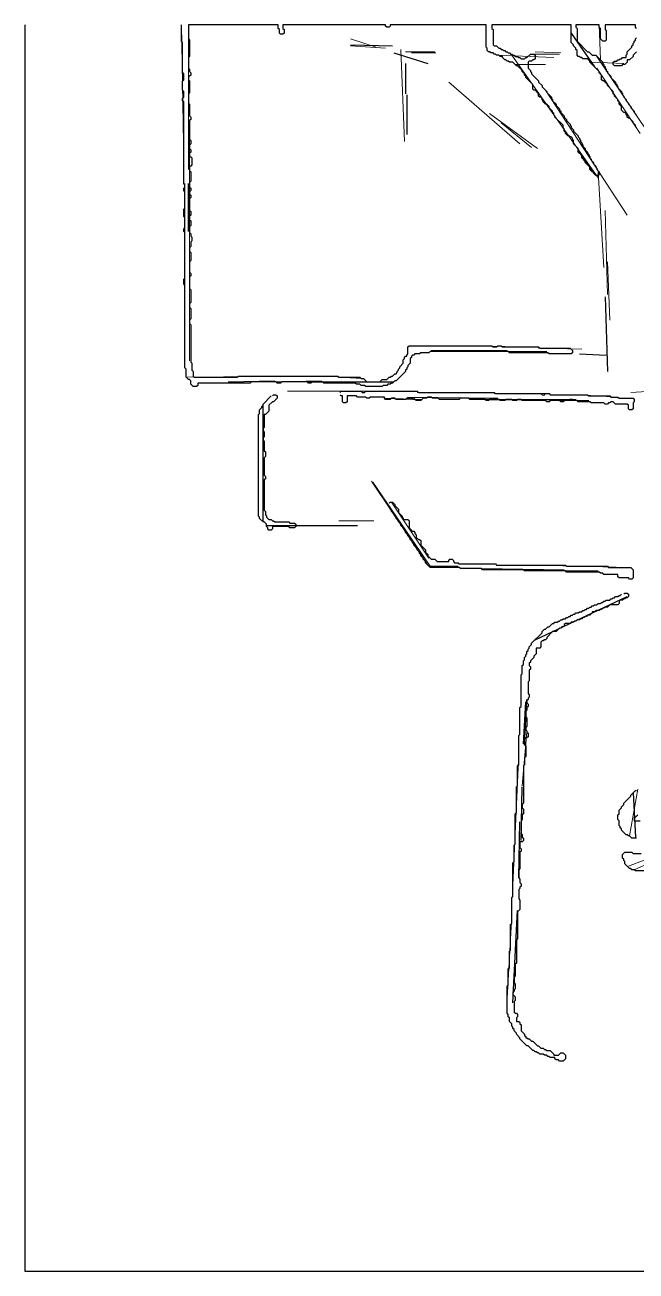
# Model space of a CAD drawing. Header units: metres. Extents: x 0 to 327, y 0 to 267.
# Drawn here: x 0 to 130.9, y 0.2 to 267.2 of the extents above; entities that cross this region are included whole.
import ezdxf

# ---------------------------------------------------------------- set-up
doc = ezdxf.new("R2010")
doc.units = ezdxf.units.M
for name, color, linetype in [('CUT', 7, 'Continuous'), ('FOLD', 1, 'Continuous'), ('OUTLINE', 3, 'Continuous')]:
    doc.layers.add(name, color=color, linetype=linetype)

msp = doc.modelspace()

# ---------------------------------------------------------------- linework, layer by layer
at = {"layer": 'CUT', "lineweight": 25}
for p, q in [((117, 265.5), (122, 258.25)), ((69.75, 263), (78.75, 262.75)), ((79, 261.25), (86.25, 259)), ((81.5, 259), (81.5, 252.5)), ((81.75, 252.25), (81.75, 243.75)), ((35, 223), (35, 233.25)), ((124.25, 209), (124.75, 193)), ((87, 197.5), (103.25, 197.5)), ((103.5, 197.25), (111.75, 197.25)), ((118.75, 196.75), (124.5, 196.5)), ((43.5, 190.75), (53.5, 191)), ((53.75, 190.75), (63.5, 191)), ((60.5, 190.75), (79, 190.75)), ((77.25, 187.25), (85, 187)), ((82, 187.5), (101.25, 187.25)), ((98.5, 187), (118, 187)), ((51, 161), (51, 185.75)), ((51.75, 160), (71.25, 160)), ((86.5, 151.25), (92.75, 151.25)), ((97.75, 150.75), (115.5, 150.5)), ((115.75, 150.25), (122.75, 150.25)), ((109.25, 135.5), (129, 144.75)), ((106.75, 113.25), (107.25, 122.25)), ((107, 113), (107.5, 122.75)), ((106.25, 92.5), (106.5, 104)), ((130.25, 102.75), (130.75, 93.25)), ((105.75, 84.5), (106, 96.5)), ((104.5, 57.75), (105.5, 77.5))]:
    msp.add_line(p, q, dxfattribs=at)
at = {"layer": 'FOLD', "lineweight": 18}
for p, q in [((33.5, 267.25), (34, 237.75)), ((123, 267.25), (123.25, 259.75)), ((35, 236.25), (35, 264.25)), ((69.75, 264.25), (75.25, 262.5)), ((69.75, 262.75), (77.25, 262.25)), ((80.5, 262), (81.25, 242.25)), ((81.5, 261.5), (87.75, 261.5)), ((82.75, 261.25), (88, 261.25)), ((101.5, 260.75), (113.25, 260.25)), ((104.25, 260.75), (122.75, 234.5)), ((108.5, 261), (114.5, 261)), ((109.25, 261.5), (114.75, 261.25)), ((121.25, 259.25), (128.25, 259)), ((122.5, 260.5), (136.25, 240)), ((105, 258.75), (111.5, 258.75)), ((122.5, 258), (131.75, 244)), ((90.75, 255), (106, 241.75)), ((111.5, 253.25), (129, 226.5)), ((99.5, 248.25), (109.75, 240.75)), ((102, 246.25), (108.5, 241)), ((35.25, 195.25), (35.25, 242.75)), ((118.5, 240.25), (122, 235.25)), ((122.75, 235.75), (124, 215.25)), ((34.25, 194), (34.25, 233.25)), ((124.25, 227.5), (124.75, 209.5)), ((124.75, 216.5), (125.25, 204)), ((89, 198.5), (109.75, 198.25)), ((110, 198), (119.25, 197.75)), ((34.75, 191.75), (58, 192)), ((67, 191.75), (72.25, 191.5)), ((56.25, 188.75), (75.5, 188.75)), ((75.75, 188.75), (83.75, 188.75)), ((84, 188.5), (100.25, 188.5)), ((100.5, 188.25), (112, 188.25)), ((119, 188), (126.75, 187.5)), ((129.75, 188.5), (138.5, 189)), ((114.5, 186.75), (120.75, 186.75)), ((50, 162.25), (50, 183.5)), ((74.25, 169.5), (86.25, 151.5)), ((74.5, 169.25), (86.75, 151.25)), ((78.5, 165), (86.5, 153)), ((67.25, 161), (74.75, 161)), ((92.75, 151.75), (100.5, 151.75)), ((109.5, 151.5), (129.5, 151)), ((106.5, 104.25), (107.5, 115.75)), ((104.5, 83), (105.75, 111.25)), ((129.25, 87), (173.5, 104)), ((129.5, 93.5), (131.25, 103.5)), ((130.5, 86.25), (139.5, 90.25)), ((103.25, 58.75), (104.25, 76.5))]:
    msp.add_line(p, q, dxfattribs=at)
at = {"layer": 'OUTLINE'}
for points in [[(0, 267.25), (0, 0.25), (327, 0.25)], [(131, 245.25), (130.75, 245.5), (130.75, 245.75), (130.25, 246.25), (130.25, 246.5), (129.5, 247.25), (129.25, 247.25), (129, 247.5), (129, 247.75), (128.75, 248), (128.75, 248.25), (128.5, 248.5), (128.25, 248.5), (127.75, 249), (127.75, 249.75), (127.25, 250.25), (127.25, 250.75), (127, 251), (127, 251.25), (126.25, 252), (126.25, 252.25), (126, 252.5), (126, 253), (124.75, 254.25), (124.75, 254.5), (124, 255.25), (123.75, 255.25), (123.5, 255.5), (123.5, 256.5), (123, 257), (123, 257.25), (121, 259.25), (121, 259.5), (120.5, 260), (119.5, 260), (119.25, 260.25), (119, 260.25), (118.75, 260.5), (118.5, 260.5), (118.25, 260.75), (118.25, 261.75), (118, 262), (118, 262.25), (117.5, 262.75), (117.5, 263), (117, 263.5), (117, 267.25), (100, 267.25), (100, 266.5), (100.25, 266.25), (100.25, 263), (100.5, 262.75), (101, 262.75), (101.5, 262.25), (101.75, 262.25), (102, 262), (102.25, 262), (102.5, 261.75), (102.75, 261.75), (103, 261.5), (103.25, 261.5), (103.5, 261.25), (103.75, 261.25), (104, 261), (104.25, 261), (104.5, 260.75), (104.75, 260.75), (105, 260.5), (105.5, 260.5), (105.75, 260.25), (106, 260.25), (106.25, 260), (107, 260), (107.25, 260.25), (107.5, 260.25), (108.25, 261), (109, 261), (109.25, 260.75), (109.25, 260), (109, 259.75), (108.75, 259.75), (108.5, 259.5), (108, 259.5), (107.75, 259.25), (107.75, 258), (108.25, 257.5), (108.25, 257.25), (108.5, 257), (108.5, 256.75), (110, 255.25), (110, 255), (110.75, 254.25), (110.75, 254), (111.75, 253), (111.75, 252.75), (112.75, 251.75), (112.75, 251.5), (113, 251.25), (113, 251), (113.75, 250.25), (113.75, 250), (114.5, 249.25), (114.5, 249), (114.75, 248.75), (114.75, 248.5), (115.5, 247.75), (115.5, 247.5), (116, 247), (116, 246.75), (116.75, 246), (116.75, 245.75), (117, 245.5), (117, 245.25), (117.5, 244.75), (117.5, 244.5), (118.5, 243.5), (118.5, 243.25), (118.75, 243), (118.75, 242.75), (119, 242.5), (119, 242.25), (119.25, 242), (119.25, 241.75), (119.5, 241.5), (119.5, 241.25), (120, 240.75), (120, 240.5), (120.5, 240), (120.5, 239.75), (120.75, 239.5), (120.75, 239.25), (121, 239), (121, 238.75), (121.25, 238.5), (121.25, 238.25), (121.75, 237.75), (121.75, 237.5), (122.25, 237), (122.25, 236.75), (122.5, 236.5), (122.5, 236.25), (123, 235.75), (123, 235.25), (122.75, 235), (122.25, 235), (121.75, 235.5), (121.75, 235.75), (121.5, 235.75), (121, 236.25), (121, 236.75), (120, 237.75), (120, 238), (119.25, 238.75), (119.25, 239.25), (118.5, 240), (118.5, 240.75), (117.5, 241.75), (117.5, 242.5), (117.25, 242.75), (117.25, 243), (117, 243.25), (116.75, 243.25), (116.5, 243.5), (116.25, 243.5), (115.75, 244), (115.75, 244.25), (115.5, 244.5), (115.5, 245), (115.25, 245.25), (115.25, 245.75), (113.5, 247.5), (113.5, 247.75), (113.25, 248), (113.25, 248.25), (113, 248.5), (113, 248.75), (112.25, 249.5), (112.25, 249.75), (111.75, 250.25), (111.5, 250.25), (111, 250.75), (111, 251), (110.75, 251.25), (110.75, 251.5), (110.5, 251.75), (110.25, 251.75), (110, 252), (110, 252.5), (109.25, 253.25), (109, 253.25), (108.75, 253.5), (108.75, 254.5), (107.25, 256), (107.25, 256.25), (107, 256.5), (107, 256.75), (106.5, 257.25), (106.5, 257.5), (106.25, 257.75), (106.25, 258), (106, 258), (105.5, 258.5), (105.25, 258.5), (104.5, 259.25), (103.75, 259.25), (103.5, 259.5), (103.25, 259.5), (103, 259.75), (102.75, 259.75), (102.25, 260.25), (102.25, 260.5), (101.75, 260.5), (101.5, 260.75), (101, 260.75), (100.75, 261), (100.5, 261), (100.25, 261.25), (99.75, 261.25), (99.5, 261.5), (99.25, 261.5), (99, 261.75), (99, 262.25), (98.75, 262.5), (98.75, 267.25), (78.25, 267.25), (78.25, 267), (78, 266.75), (77.5, 266.75), (77.25, 267), (77.25, 267.25), (55.25, 267.25), (55.25, 266.5), (55.5, 266.25), (55.5, 265.5), (55.25, 265.25), (54.75, 265.25), (54.5, 265.5), (54.5, 266.25), (54.25, 266.5), (54.25, 267.25), (35, 267.25), (35, 264.25), (35.25, 264), (35.25, 260.5), (35, 260.25), (35, 258), (35.25, 257.75), (35.25, 257.25), (35.5, 257), (35.5, 256.5), (35.25, 256.25), (35, 256.25), (35, 255.5), (35.25, 255.25), (35.25, 252.75), (35, 252.5), (35, 250.5), (35.25, 250.25), (35.25, 247.75), (35.5, 247.5), (35.5, 247), (35.25, 246.75), (35.25, 242.75), (35.5, 242.5), (35.5, 241.75), (35.25, 241.5), (35.25, 240.75), (35.5, 240.5), (35.5, 240), (35.25, 239.75), (35.25, 239), (35.5, 239), (35.75, 238.75), (35.75, 237.25), (35.5, 237), (35.25, 237), (35.25, 236), (35.5, 235.75), (35.5, 233.75), (35.25, 233.5), (35.25, 232.5), (35.5, 232.25), (35.5, 231.75), (35.25, 231.5), (35.25, 231), (35.5, 230.75), (35.5, 230.25), (35.25, 230), (35.25, 227.5), (35.5, 227.25), (35.5, 226.5), (35.25, 226.25), (35.25, 225.5), (35.5, 225.25), (35.5, 224.25), (35.25, 224), (35.25, 222.75), (35.5, 222.5), (35.5, 222), (35.75, 221.75), (35.75, 221), (35.5, 220.75), (35.5, 219.75), (35.25, 219.5), (35.25, 218.75), (35.5, 218.5), (35.5, 216.75), (35.25, 216.5), (35.25, 214.25), (35.5, 214), (35.5, 213.5), (35.25, 213.25), (35.25, 210.75), (35.5, 210.5), (35.5, 207.75), (35.25, 207.5), (35.25, 206.75), (35.5, 206.5), (35.5, 204.25), (35.25, 204), (35.25, 203.25), (35.5, 203), (35.5, 195), (35.75, 194.75), (35.75, 193.25), (36, 193), (36, 192), (36.25, 191.75), (45.5, 191.75), (45.75, 192), (67, 192), (67.25, 191.75), (71.75, 191.75), (72, 191.5), (72.5, 191.5), (73.25, 190.75), (76, 190.75), (76.5, 191.25), (77.5, 191.25), (78, 191.75), (78.25, 191.75), (78.5, 192), (78.75, 192), (79.25, 192.5), (79.5, 192.5), (79.75, 192.75), (79.75, 193), (80, 193.25), (80, 193.5), (80.25, 193.75), (80.25, 194), (81, 194.75), (81, 195.5), (81.25, 195.75), (81.25, 196), (81.5, 196.25), (81.75, 196.25), (81.75, 196.5), (82, 196.75), (82, 198.25), (82.25, 198.5), (100, 198.5), (100.25, 198.25), (101, 198.25), (101.25, 198.5), (102, 198.5), (102.25, 198.25), (110, 198.25), (110.25, 198), (116.75, 198), (117.25, 197.5), (117.25, 197), (117, 196.75), (112.25, 196.75), (112, 197), (103.75, 197), (103.5, 197.25), (86.75, 197.25), (86.5, 197), (84.75, 197), (84.5, 196.75), (83.5, 196.75), (83.25, 196.5), (83, 196.5), (82.75, 196.25), (82.75, 196), (82.5, 195.75), (82.5, 194.75), (82, 194.25), (82, 194), (81.75, 193.75), (81.75, 193.5), (81.5, 193.25), (81.5, 193), (79.5, 191), (79.25, 191), (78.75, 190.5), (78.5, 190.5), (78.25, 190.25), (77.75, 190.25), (77.5, 190), (76.75, 190), (76.5, 189.75), (73, 189.75), (72.75, 190), (72, 190), (71.75, 190.25), (71, 190.25), (70.75, 190.5), (64, 190.5), (63.75, 190.75), (61.5, 190.75), (61.25, 190.5), (60.75, 190.5), (60.5, 190.75), (55, 190.75), (54.75, 190.5), (54, 190.5), (53.75, 190.75), (48.5, 190.75), (48.25, 190.5), (37, 190.5), (37, 190), (36.75, 189.75), (36, 189.75), (35.5, 190.25), (35.5, 191), (35.25, 191.25), (35, 191.25), (34.5, 191.75), (34.5, 193.5), (34.25, 193.75), (34.25, 211.5), (34, 211.75), (34, 212.75), (34.25, 213), (34.25, 222.75), (34, 223), (34, 223.5), (34.25, 223.75), (34.25, 226), (34, 226.25), (34, 227.75), (34.25, 228), (34.25, 231.5), (34, 231.75), (34, 232.25), (34.25, 232.5), (34.25, 233), (34, 233.25), (34, 250.75), (33.75, 251), (33.75, 251.5), (34, 251.75), (34, 253), (33.75, 253.25), (33.75, 255.25), (34, 255.5), (34, 256.75), (33.75, 257), (33.75, 263.5), (33.5, 263.75), (33.5, 267.25)], [(131, 266.5), (130.75, 266.75), (130.75, 267.25), (124.25, 267.25), (124.25, 266.25), (124.5, 266), (124.5, 264), (124.25, 263.75), (123.75, 263.75), (123.25, 264.25), (123.25, 266.5), (123, 266.75), (123, 267.25), (118, 267.25), (118, 266.75), (118.25, 266.5), (118.25, 263.75), (120.5, 261.5), (120.75, 261.5), (121.5, 260.75), (122.25, 260.75), (123.75, 259.25), (123.75, 259), (124, 258.75), (124, 258.5), (124.25, 258.25), (124.25, 258), (124.5, 257.75), (124.5, 257.5), (124.75, 257.25), (124.75, 257), (125.5, 256.25), (125.5, 256), (126.5, 255), (126.5, 254.75), (126.75, 254.5), (126.75, 254.25), (127, 254), (127, 253.75), (127.75, 253), (127.75, 252.75), (128, 252.5), (128, 252.25), (128.25, 252), (128.25, 251.75), (128.75, 251.25), (128.75, 251), (129.25, 250.5), (129.25, 250.25), (129.75, 249.75), (129.75, 249.5), (130.5, 248.75), (130.5, 248.5), (131, 248)], [(131, 261.5), (130.25, 260.75), (130.25, 260.5), (129.5, 259.75), (129, 259.75), (129, 259.25), (128.5, 258.75), (128, 258.75), (127.75, 258.5), (126.25, 258.5), (126, 258.75), (126, 259.25), (126.25, 259.5), (126.75, 259.5), (127, 259.75), (127.25, 259.75), (127.5, 260), (127.75, 260), (128, 260.25), (128.75, 260.25), (128.75, 260.75), (129, 261), (129, 261.5), (130, 262.5), (130, 262.75), (130.25, 263), (130.25, 263.25), (130.5, 263.5), (130.5, 263.75), (130.75, 264), (130.75, 264.25), (131, 264.5)], [(53, 187.75), (53.25, 188), (53.75, 188), (54, 187.75), (54, 187.25), (53.25, 186.5), (53, 186.5), (52.25, 185.75), (52.25, 184.5), (51.5, 183.75), (51.25, 183.75), (51.25, 181), (51, 180.75), (51, 180.25), (51.25, 180), (51.25, 179), (51, 178.75), (51, 178.25), (51.25, 178), (51.25, 176), (51.5, 175.75), (51.5, 174.75), (51.25, 174.5), (51.25, 170.75), (51.5, 170.5), (51.5, 170), (51.25, 169.75), (51.25, 163.25), (51.5, 163), (51.5, 162.25), (51.75, 162), (51.75, 161.75), (52.25, 161.25), (52.75, 161.25), (53, 161), (53.25, 161), (53.5, 160.75), (56.5, 160.75), (56.75, 160.5), (57.75, 160.5), (58, 160.25), (58, 159.75), (57.75, 159.5), (56.75, 159.5), (56.5, 159.75), (53, 159.75), (53, 159.25), (52.75, 159), (52.25, 159), (52, 159.25), (52, 159.5), (51.75, 159.75), (51.75, 160.25), (51.25, 160.75), (51, 160.75), (50.25, 161.5), (50.25, 161.75), (50, 162), (50, 183.75), (50.25, 184), (50.25, 184.75), (50.75, 185.25), (50.75, 185.5), (51, 185.75), (51, 186), (52.75, 187.75)], [(67.5, 188.5), (67.75, 188.75), (72, 188.75), (72.25, 188.5), (72.75, 188.5), (73, 188.75), (84, 188.75), (84.25, 188.5), (100.5, 188.5), (100.75, 188.25), (110.5, 188.25), (110.75, 188), (111.25, 188), (111.5, 188.25), (112.25, 188.25), (112.5, 188), (120.5, 188), (120.75, 187.75), (125.25, 187.75), (125.5, 187.5), (127, 187.5), (127.25, 187.25), (130.25, 187.25), (130.5, 187), (130.5, 186.5), (130.25, 186.25), (130.25, 185), (130, 184.75), (129.5, 184.75), (129.25, 185), (129.25, 185.75), (129, 186), (126.5, 186), (126, 186.5), (125.5, 186.5), (125.25, 186.25), (125, 186.25), (124.75, 186), (124.25, 186), (124, 186.25), (121.25, 186.25), (121, 186.5), (118.5, 186.5), (118.25, 186.75), (117.5, 186.75), (117.25, 187), (116.75, 187), (116.5, 186.75), (115.5, 186.75), (115.25, 186.5), (114.75, 186.5), (114.5, 186.75), (112.5, 186.75), (112.25, 186.5), (111.75, 186.5), (111.5, 186.75), (106.5, 186.75), (106.25, 187), (105.5, 187), (105.25, 186.75), (104.5, 186.75), (104.25, 187), (103, 187), (102.75, 186.75), (101.75, 186.75), (101.5, 187), (99.5, 187), (99.25, 186.75), (98.75, 186.75), (98.5, 187), (95.25, 187), (95, 187.25), (93.25, 187.25), (93, 187), (88.75, 187), (88.5, 187.25), (87.25, 187.25), (87, 187.5), (86.25, 187.5), (86, 187.25), (85.25, 187.25), (84.75, 186.75), (83.75, 186.75), (83.25, 187.25), (81.75, 187.25), (81.5, 187), (79.5, 187), (79.25, 187.25), (78.5, 187.25), (78.25, 187), (77.25, 187), (77, 187.25), (77, 187.5), (74, 187.5), (73.75, 187.25), (73.25, 187.25), (73, 187.5), (71.25, 187.5), (71, 187.75), (69, 187.75), (69, 186.5), (68.75, 186.25), (68.25, 186.25), (68, 186.5), (68, 187.75), (67.75, 187.75), (67.5, 188)], [(78, 164.75), (78.25, 165), (78.75, 165), (79.25, 164.5), (79.25, 164.25), (80, 163.5), (80, 162.75), (80.75, 162), (80.75, 161.75), (81, 161.5), (81, 161.25), (82, 161.25), (82.25, 161), (82.25, 159.5), (82.75, 159), (82.75, 158.75), (83.25, 158.75), (83.5, 158.5), (83.5, 158.25), (83.75, 158), (83.75, 157.25), (84, 157.25), (84.25, 157), (84.5, 157), (84.75, 156.75), (84.75, 155.75), (85.75, 154.75), (85.75, 154.25), (86.25, 153.75), (86.25, 153.25), (86.5, 153.25), (87, 152.75), (87.75, 152.75), (88.25, 152.25), (90.75, 152.25), (90.75, 152.5), (91, 152.75), (91.5, 152.75), (91.75, 152.5), (91.75, 152.25), (92, 152), (92.75, 152), (93, 151.75), (100.75, 151.75), (101, 151.5), (115.75, 151.5), (116, 151.25), (124.75, 151.25), (125, 151), (129.75, 151), (130.25, 150.5), (130.25, 148.75), (130, 148.5), (129.5, 148.5), (129.25, 148.75), (127.25, 148.75), (127, 149), (127, 149.5), (124, 149.5), (123.75, 149.75), (123.25, 149.75), (123, 150), (116, 150), (115.75, 150.25), (107, 150.25), (106.75, 150.5), (98, 150.5), (97.75, 150.75), (93.25, 150.75), (93, 151), (86.75, 151), (85.75, 152), (85.75, 152.25), (85.25, 152.75), (85.25, 153), (84.75, 153.5), (84.75, 153.75), (84.5, 154), (84.5, 154.25), (84, 154.75), (84, 155), (83.25, 155.75), (83.25, 156), (83, 156.25), (83, 156.5), (82.5, 157), (82.5, 157.25), (82, 157.75), (82, 158), (81.5, 158.5), (81.5, 158.75), (81.25, 159), (81.25, 159.25), (80.5, 160), (80.5, 160.25), (80, 160.75), (80, 161), (79.5, 161.5), (79.5, 161.75), (79.25, 162), (79.25, 162.25), (78.5, 163), (78.5, 163.25), (78.25, 163.5), (78.25, 163.75), (78, 164)], [(128.25, 145.25), (128.5, 145.5), (129, 145.5), (129.25, 145.25), (129.25, 144.75), (129, 144.5), (128.75, 144.5), (128.5, 144.25), (128.25, 144.25), (128, 144), (127.5, 144), (127.25, 143.75), (127.25, 143.25), (127, 143), (125.25, 143), (124.75, 142.5), (124.25, 142.5), (124, 142.25), (123.75, 142.25), (123.5, 142), (123.25, 142), (123, 141.75), (122.25, 141.75), (122, 141.5), (121.5, 141.5), (121.5, 141.25), (121, 140.75), (120.5, 140.75), (120.25, 140.5), (120, 140.5), (119.75, 140.25), (119.5, 140.25), (119.25, 140), (119, 140), (118.75, 139.75), (118.25, 139.75), (118, 139.5), (117.75, 139.5), (117.5, 139.25), (117, 139.25), (116.75, 139), (115.75, 139), (115.5, 138.75), (115.5, 138.5), (115.25, 138.25), (115, 138.25), (114.75, 138), (114.5, 138), (113.75, 137.25), (113, 137.25), (111.75, 136), (111.75, 135.75), (111.5, 135.5), (111.25, 135.5), (111, 135.25), (110.75, 135.25), (110.5, 135), (110.5, 134), (110.25, 133.75), (109.5, 133.75), (109.5, 132.5), (109, 132), (109, 131.75), (108.25, 131), (108.25, 130.75), (108, 130.5), (108, 130), (108.25, 129.75), (108.25, 129.25), (108, 129), (108, 126.75), (107.75, 126.5), (107.75, 124), (108, 123.75), (108, 123.25), (107.75, 123), (107.75, 122.75), (107.5, 122.5), (107.5, 122), (107.75, 121.75), (107.75, 121.25), (107.5, 121), (107.5, 120.5), (107.25, 120.25), (107.25, 119), (107.5, 118.75), (107.5, 117), (107.25, 116.75), (107.25, 116.25), (107.5, 116), (107.5, 115.75), (107.75, 115.5), (107.75, 114.75), (107.5, 114.5), (107.25, 114.5), (107, 114.25), (107, 113), (107.25, 112.75), (107.25, 110.5), (107, 110.25), (107, 108.75), (106.75, 108.5), (106.75, 100.5), (106.5, 100.25), (106.5, 99.5), (106.75, 99.25), (106.75, 98.25), (106.5, 98), (106.5, 97), (106.25, 96.75), (106.25, 94), (106.5, 93.75), (106.5, 93.25), (106.75, 93), (106.75, 92.5), (106.5, 92.25), (106, 92.25), (106, 91), (106.25, 90.75), (106.25, 90.25), (106, 90), (106, 86.5), (105.75, 86.25), (105.75, 84.5), (106, 84.25), (106, 83.5), (106.25, 83.25), (106.25, 82.75), (106, 82.5), (106, 82.25), (105.75, 82), (105.75, 80), (106, 79.75), (106, 77.75), (105.5, 77.25), (105.5, 71.5), (105.25, 71.25), (105.25, 66.25), (105, 66), (105, 63.5), (104.75, 63.25), (104.75, 62), (105, 61.75), (105, 60.75), (104.75, 60.5), (104.75, 60.25), (104.5, 60), (104.5, 59.5), (105, 59), (105, 58.25), (104.75, 58), (104.75, 55.75), (105, 55.5), (105.25, 55.5), (105.5, 55.25), (105.5, 54.75), (105.25, 54.5), (105.25, 53.75), (105.75, 53.75), (106, 53.5), (106, 53.25), (106.25, 53), (106.25, 51.75), (107, 51), (107, 50.75), (107.25, 50.5), (107.25, 50.25), (107.5, 50.25), (107.75, 50), (108, 50), (108.5, 49.5), (108.75, 49.5), (109.75, 48.5), (110, 48.5), (110.5, 48), (111, 48), (111.25, 47.75), (111.5, 47.75), (111.75, 47.5), (112.5, 47.5), (113.25, 46.75), (113.25, 46.5), (114.25, 46.5), (114.75, 47), (115.25, 47), (115.75, 46.5), (115.75, 45.75), (115.25, 45.25), (114.5, 45.25), (114.25, 45.5), (113.75, 45.5), (113.5, 45.75), (113.5, 46), (112.5, 46), (112.25, 46.25), (112, 46.25), (111.75, 46.5), (111.25, 46.5), (111, 46.75), (110.25, 46.75), (110, 47), (109.75, 47), (109.5, 47.25), (109.25, 47.25), (109, 47.5), (108.75, 47.5), (107.75, 48.5), (107.5, 48.5), (106, 50), (106, 50.25), (105.25, 51), (105.25, 51.25), (104.75, 51.75), (104.75, 52), (104.5, 52.25), (104.5, 52.5), (104.25, 52.75), (104.25, 53.25), (103.75, 53.75), (103.75, 54.5), (103.5, 54.75), (103.5, 55.25), (103.25, 55.5), (103.25, 61.25), (103.5, 61.5), (103.5, 65), (103.75, 65.25), (103.75, 68.75), (104, 69), (104, 74.5), (104.25, 74.75), (104.25, 80.25), (104.5, 80.5), (104.5, 87.75), (104.75, 88), (104.75, 91.5), (105, 91.75), (105, 98.25), (105.25, 98.5), (105.25, 104), (105.5, 104.25), (105.5, 108.5), (105.75, 108.75), (105.75, 115), (106, 115.25), (106, 121), (106.25, 121.25), (106.25, 128), (106.5, 128.25), (106.5, 130), (106.75, 130.25), (106.75, 131), (107, 131.25), (107, 131.75), (107.25, 132), (107.25, 132.25), (107.5, 132.5), (107.5, 133), (107.75, 133.25), (107.75, 133.5), (108, 133.75), (108, 134), (108.5, 134.5), (108.5, 134.75), (110.75, 137), (110.75, 137.25), (111.25, 137.75), (111.5, 137.75), (112, 138.25), (112.25, 138.25), (113, 139), (113.25, 139), (113.5, 139.25), (114, 139.25), (114.25, 139.5), (114.5, 139.5), (114.75, 139.75), (115, 139.75), (115.25, 140), (115.75, 140), (116, 140.25), (116.25, 140.25), (116.5, 140.5), (116.75, 140.5), (117, 140.75), (117.25, 140.75), (117.5, 141), (117.75, 141), (118, 141.25), (118.5, 141.25), (118.75, 141.5), (119.25, 141.5), (119.5, 141.75), (119.75, 141.75), (120, 142), (120.25, 142), (120.5, 142.25), (120.75, 142.25), (121, 142.5), (121.25, 142.5), (121.5, 142.75), (121.75, 142.75), (122, 143), (122.5, 143), (122.75, 143.25), (123.25, 143.25), (123.5, 143.5), (123.75, 143.5), (124, 143.75), (124.25, 143.75), (124.5, 144), (125.25, 144), (125.5, 144.25), (125.75, 144.25), (126, 144.5), (126.25, 144.5), (126.5, 144.75), (127, 144.75), (127.25, 145), (127.5, 145), (127.75, 145.25)], [(131, 93), (130, 93), (129.5, 93.5), (129.25, 93.5), (129, 93.75), (128.75, 93.75), (127.75, 94.75), (127.75, 95), (127.5, 95.25), (127.5, 95.5), (127.25, 95.75), (127.25, 96.75), (127, 97), (127, 98), (127.25, 98.25), (127.25, 99), (127.75, 99.5), (127.75, 99.75), (128.25, 100.25), (128.25, 100.5), (129.75, 102), (129.75, 102.25), (130.75, 103.25), (131, 103.25)], [(131.25, 98), (130.75, 97.5), (130.5, 97.5), (130.5, 96.75), (131.75, 96.75)], [(133.25, 86), (130.75, 86), (130.5, 86.25), (130, 86.25), (129.75, 86.5), (129.5, 86.5), (128.5, 87.5), (128.5, 88), (128.25, 88.25), (128.25, 88.5), (128, 88.75), (128, 89.5), (128.5, 90), (130, 90), (130.25, 89.75), (132, 89.75)]]:
    msp.add_lwpolyline(points, dxfattribs=at)

doc.saveas('drawing.dxf')
